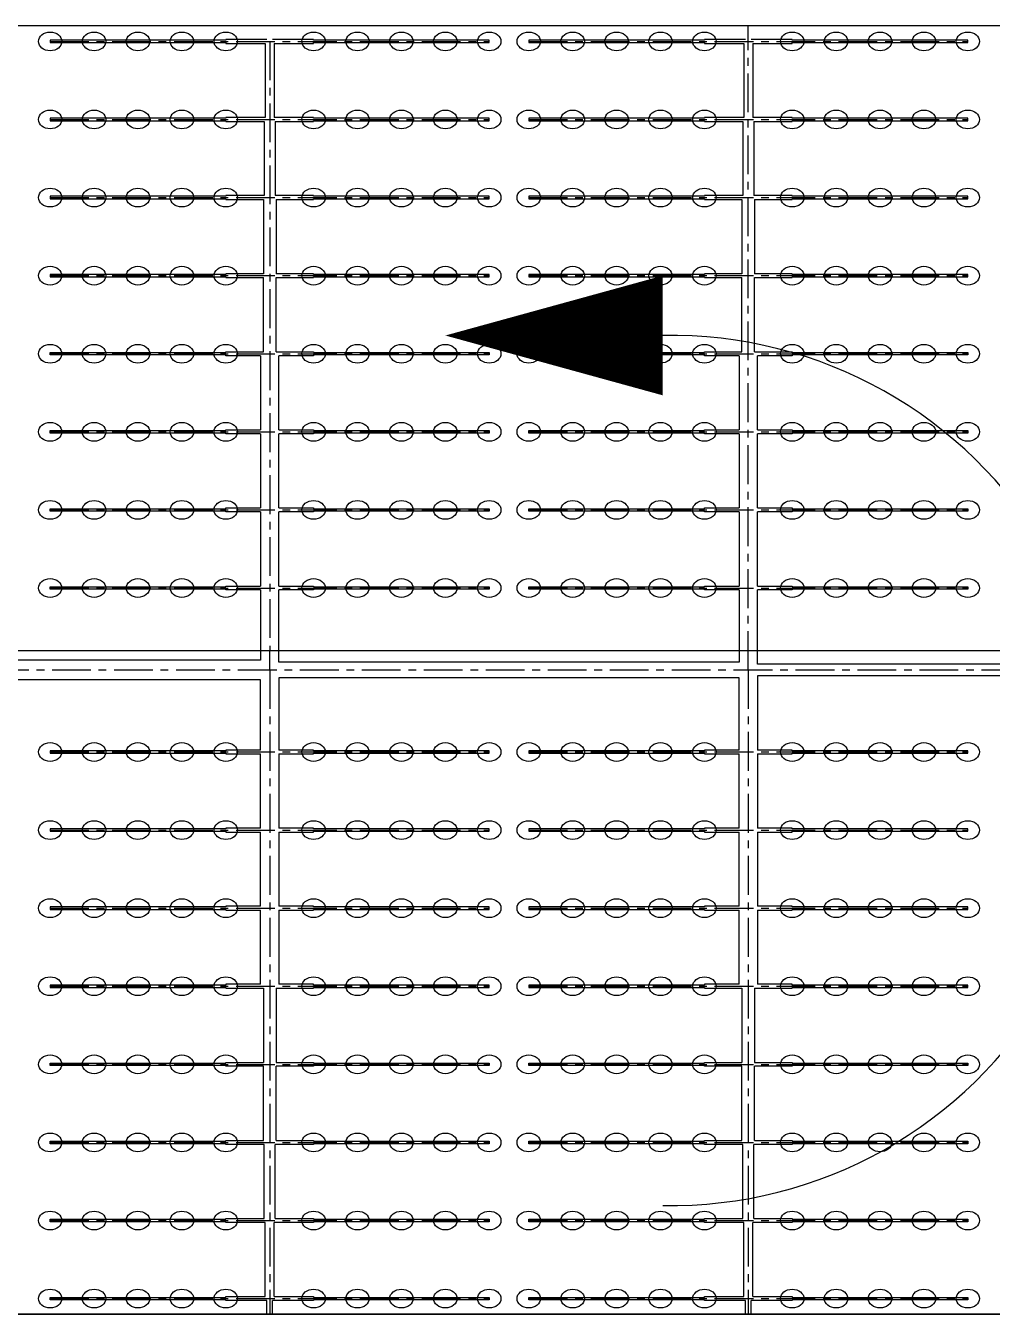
# Model space of a CAD drawing. Header units: millimetres. Extents: x 738100 to 1284508, y 138373 to 260796.
# Drawn here: x 831976 to 839900, y 175808 to 186368 of the extents above; entities that cross this region are included whole.
import ezdxf

# ---------------------------------------------------------------- set-up
doc = ezdxf.new("R2010")
doc.units = ezdxf.units.MM
doc.linetypes.add('CENTER', pattern=[50.8, 31.75, -6.35, 6.35, -6.35])
doc.layers.add('轴线', color=6, linetype='CENTER')

msp = doc.modelspace()

# ---------------------------------------------------------------- linework, layer by layer
at = {"lineweight": -3, "ltscale": 100}
for p, q in [((843900.494, 186367.633), (779900.494, 186367.633)), ((779900.494, 181247.633), (843900.494, 181247.633)), ((779900.494, 175809.486), (843900.494, 175809.486)), ((843900.494, 175807.633), (779900.494, 175807.633))]:
    msp.add_line(p, q, dxfattribs=at)
at = {"ltscale": 10}
for p, q in [((832176.494, 186249.873), (832176.494, 186229.393)), ((833616.494, 186249.873), (832176.494, 186249.873)), ((832176.494, 186229.393), (833616.494, 186229.393)), ((833952.494, 186255.633), (833616.494, 186255.633)), ((833616.494, 186255.633), (833616.494, 186249.873)), ((833616.494, 186229.393), (833616.494, 186223.633)), ((833616.494, 186223.633), (833940.494, 186223.633)), ((833940.494, 186223.633), (833940.494, 185615.633)), ((834336.494, 186255.633), (834000.494, 186255.633)), ((834012.494, 186223.633), (834336.494, 186223.633)), ((834012.494, 186223.633), (834012.494, 185615.633)), ((834336.494, 186249.873), (834336.494, 186255.633)), ((835776.494, 186249.873), (834336.494, 186249.873)), ((834336.494, 186223.633), (834336.494, 186229.393)), ((834336.494, 186229.393), (835776.494, 186229.393)), ((835776.494, 186229.393), (835776.494, 186249.873)), ((836100.494, 186249.873), (836100.494, 186229.393)), ((837540.494, 186249.873), (836100.494, 186249.873)), ((836100.494, 186229.393), (837540.494, 186229.393)), ((837876.494, 186255.633), (837540.494, 186255.633)), ((837540.494, 186255.633), (837540.494, 186249.873)), ((837540.494, 186229.393), (837540.494, 186223.633)), ((837540.494, 186223.633), (837864.494, 186223.633)), ((837864.494, 186223.633), (837864.494, 185615.633)), ((838260.494, 186255.633), (837924.494, 186255.633)), ((837936.494, 186223.633), (838260.494, 186223.633)), ((837936.494, 186223.633), (837936.494, 185615.633)), ((838260.494, 186249.873), (838260.494, 186255.633)), ((839700.494, 186249.873), (838260.494, 186249.873)), ((838260.494, 186223.633), (838260.494, 186229.393)), ((838260.494, 186229.393), (839700.494, 186229.393)), ((839700.494, 186229.393), (839700.494, 186249.873)), ((832176.494, 185609.873), (832176.494, 185589.393)), ((833616.494, 185609.873), (832176.494, 185609.873)), ((832176.494, 185589.393), (833616.494, 185589.393)), ((833940.494, 185615.633), (833616.494, 185615.633)), ((833616.494, 185615.633), (833616.494, 185609.873)), ((833616.494, 185589.393), (833616.494, 185583.633)), ((833616.494, 185583.633), (833932.494, 185583.633)), ((833932.494, 185583.633), (833932.494, 184975.633)), ((834336.494, 185615.633), (834012.494, 185615.633)), ((834020.494, 185583.633), (834336.494, 185583.633)), ((834020.494, 185583.633), (834020.494, 184975.633)), ((834336.494, 185609.873), (834336.494, 185615.633)), ((835776.494, 185609.873), (834336.494, 185609.873)), ((834336.494, 185583.633), (834336.494, 185589.393)), ((834336.494, 185589.393), (835776.494, 185589.393)), ((835776.494, 185589.393), (835776.494, 185609.873)), ((836100.494, 185609.873), (836100.494, 185589.393)), ((837540.494, 185609.873), (836100.494, 185609.873)), ((836100.494, 185589.393), (837540.494, 185589.393)), ((837864.494, 185615.633), (837540.494, 185615.633)), ((837540.494, 185615.633), (837540.494, 185609.873)), ((837540.494, 185589.393), (837540.494, 185583.633)), ((837540.494, 185583.633), (837856.494, 185583.633)), ((837856.494, 185583.633), (837856.494, 184975.633)), ((838260.494, 185615.633), (837936.494, 185615.633)), ((837944.494, 185583.633), (838260.494, 185583.633)), ((837944.494, 185583.633), (837944.494, 184975.633)), ((838260.494, 185609.873), (838260.494, 185615.633)), ((839700.494, 185609.873), (838260.494, 185609.873)), ((838260.494, 185583.633), (838260.494, 185589.393)), ((838260.494, 185589.393), (839700.494, 185589.393)), ((839700.494, 185589.393), (839700.494, 185609.873)), ((832176.494, 184969.873), (832176.494, 184949.393)), ((833616.494, 184969.873), (832176.494, 184969.873)), ((832176.494, 184949.393), (833616.494, 184949.393)), ((833932.494, 184975.633), (833616.494, 184975.633)), ((833616.494, 184975.633), (833616.494, 184969.873)), ((833616.494, 184949.393), (833616.494, 184943.633)), ((833616.494, 184943.633), (833924.494, 184943.633)), ((833924.494, 184943.633), (833924.494, 184335.633)), ((834336.494, 184975.633), (834020.494, 184975.633)), ((834028.494, 184943.633), (834336.494, 184943.633)), ((834028.494, 184943.633), (834028.494, 184335.633)), ((834336.494, 184969.873), (834336.494, 184975.633)), ((835776.494, 184969.873), (834336.494, 184969.873)), ((834336.494, 184943.633), (834336.494, 184949.393)), ((834336.494, 184949.393), (835776.494, 184949.393)), ((835776.494, 184949.393), (835776.494, 184969.873)), ((836100.494, 184969.873), (836100.494, 184949.393)), ((837540.494, 184969.873), (836100.494, 184969.873)), ((836100.494, 184949.393), (837540.494, 184949.393)), ((837856.494, 184975.633), (837540.494, 184975.633)), ((837540.494, 184975.633), (837540.494, 184969.873)), ((837540.494, 184949.393), (837540.494, 184943.633)), ((837540.494, 184943.633), (837848.494, 184943.633)), ((837848.494, 184943.633), (837848.494, 184335.633)), ((838260.494, 184975.633), (837944.494, 184975.633)), ((837952.494, 184943.633), (838260.494, 184943.633)), ((837952.494, 184943.633), (837952.494, 184335.633)), ((838260.494, 184969.873), (838260.494, 184975.633)), ((839700.494, 184969.873), (838260.494, 184969.873)), ((838260.494, 184943.633), (838260.494, 184949.393)), ((838260.494, 184949.393), (839700.494, 184949.393)), ((839700.494, 184949.393), (839700.494, 184969.873)), ((832176.494, 184329.873), (832176.494, 184309.393)), ((833616.494, 184329.873), (832176.494, 184329.873)), ((832176.494, 184309.393), (833616.494, 184309.393)), ((833924.494, 184335.633), (833616.494, 184335.633)), ((833616.494, 184335.633), (833616.494, 184329.873)), ((833616.494, 184309.393), (833616.494, 184303.633)), ((833616.494, 184303.633), (833924.494, 184303.633)), ((833924.494, 183695.633), (833924.494, 184303.633)), ((834336.494, 184335.633), (834028.494, 184335.633)), ((834028.494, 184303.633), (834336.494, 184303.633)), ((834028.494, 183695.633), (834028.494, 184303.633)), ((834336.494, 184329.873), (834336.494, 184335.633)), ((835776.494, 184329.873), (834336.494, 184329.873)), ((834336.494, 184303.633), (834336.494, 184309.393)), ((834336.494, 184309.393), (835776.494, 184309.393)), ((835776.494, 184309.393), (835776.494, 184329.873)), ((836100.494, 184329.873), (836100.494, 184309.393)), ((837540.494, 184329.873), (836100.494, 184329.873)), ((836100.494, 184309.393), (837540.494, 184309.393)), ((837848.494, 184335.633), (837540.494, 184335.633)), ((837540.494, 184335.633), (837540.494, 184329.873)), ((837540.494, 184309.393), (837540.494, 184303.633)), ((837540.494, 184303.633), (837848.494, 184303.633)), ((837848.494, 183695.633), (837848.494, 184303.633)), ((838260.494, 184335.633), (837952.494, 184335.633)), ((837952.494, 184303.633), (838260.494, 184303.633)), ((837952.494, 183695.633), (837952.494, 184303.633)), ((838260.494, 184329.873), (838260.494, 184335.633)), ((839700.494, 184329.873), (838260.494, 184329.873)), ((838260.494, 184303.633), (838260.494, 184309.393)), ((838260.494, 184309.393), (839700.494, 184309.393)), ((839700.494, 184309.393), (839700.494, 184329.873)), ((832176.494, 183669.393), (832176.494, 183689.873)), ((832176.494, 183689.873), (833616.494, 183689.873)), ((833616.494, 183669.393), (832176.494, 183669.393)), ((833616.494, 183689.873), (833616.494, 183695.633)), ((833616.494, 183695.633), (833924.494, 183695.633)), ((833616.494, 183663.633), (833616.494, 183669.393)), ((833900.494, 183663.633), (833616.494, 183663.633)), ((833900.494, 183663.633), (833900.494, 183055.633)), ((834028.494, 183695.633), (834336.494, 183695.633)), ((834336.494, 183663.633), (834052.494, 183663.633)), ((834052.494, 183055.633), (834052.494, 183663.633)), ((834336.494, 183695.633), (834336.494, 183689.873)), ((834336.494, 183689.873), (835776.494, 183689.873)), ((835776.494, 183669.393), (834336.494, 183669.393)), ((834336.494, 183669.393), (834336.494, 183663.633)), ((835776.494, 183689.873), (835776.494, 183669.393)), ((836100.494, 183669.393), (836100.494, 183689.873)), ((836100.494, 183689.873), (837540.494, 183689.873)), ((837540.494, 183669.393), (836100.494, 183669.393)), ((837540.494, 183689.873), (837540.494, 183695.633)), ((837540.494, 183695.633), (837848.494, 183695.633)), ((837540.494, 183663.633), (837540.494, 183669.393)), ((837824.494, 183663.633), (837540.494, 183663.633)), ((837824.494, 183663.633), (837824.494, 183055.633)), ((837952.494, 183695.633), (838260.494, 183695.633)), ((838260.494, 183663.633), (837976.494, 183663.633)), ((837976.494, 183055.633), (837976.494, 183663.633)), ((838260.494, 183695.633), (838260.494, 183689.873)), ((838260.494, 183689.873), (839700.494, 183689.873)), ((839700.494, 183669.393), (838260.494, 183669.393)), ((838260.494, 183669.393), (838260.494, 183663.633)), ((839700.494, 183689.873), (839700.494, 183669.393)), ((832176.494, 183029.393), (832176.494, 183049.873)), ((832176.494, 183049.873), (833616.494, 183049.873)), ((833616.494, 183029.393), (832176.494, 183029.393)), ((833616.494, 183049.873), (833616.494, 183055.633)), ((833616.494, 183055.633), (833900.494, 183055.633)), ((833616.494, 183023.633), (833616.494, 183029.393)), ((833900.494, 183023.633), (833616.494, 183023.633)), ((833900.494, 183023.633), (833900.494, 182415.633)), ((834052.494, 183055.633), (834336.494, 183055.633)), ((834336.494, 183023.633), (834052.494, 183023.633)), ((834052.494, 182415.633), (834052.494, 183023.633)), ((834336.494, 183055.633), (834336.494, 183049.873)), ((834336.494, 183049.873), (835776.494, 183049.873)), ((835776.494, 183029.393), (834336.494, 183029.393)), ((834336.494, 183029.393), (834336.494, 183023.633)), ((835776.494, 183049.873), (835776.494, 183029.393)), ((836100.494, 183029.393), (836100.494, 183049.873)), ((836100.494, 183049.873), (837540.494, 183049.873)), ((837540.494, 183029.393), (836100.494, 183029.393)), ((837540.494, 183049.873), (837540.494, 183055.633)), ((837540.494, 183055.633), (837824.494, 183055.633)), ((837540.494, 183023.633), (837540.494, 183029.393)), ((837824.494, 183023.633), (837540.494, 183023.633)), ((837824.494, 183023.633), (837824.494, 182415.633)), ((837976.494, 183055.633), (838260.494, 183055.633)), ((838260.494, 183023.633), (837976.494, 183023.633)), ((837976.494, 182415.633), (837976.494, 183023.633)), ((838260.494, 183055.633), (838260.494, 183049.873)), ((838260.494, 183049.873), (839700.494, 183049.873)), ((839700.494, 183029.393), (838260.494, 183029.393)), ((838260.494, 183029.393), (838260.494, 183023.633)), ((839700.494, 183049.873), (839700.494, 183029.393)), ((832176.494, 182389.393), (832176.494, 182409.873)), ((832176.494, 182409.873), (833616.494, 182409.873)), ((833616.494, 182389.393), (832176.494, 182389.393)), ((833616.494, 182409.873), (833616.494, 182415.633)), ((833616.494, 182415.633), (833900.494, 182415.633)), ((833616.494, 182383.633), (833616.494, 182389.393)), ((833900.494, 182383.633), (833616.494, 182383.633)), ((833900.494, 182383.633), (833900.494, 181775.633)), ((834052.494, 182415.633), (834336.494, 182415.633)), ((834336.494, 182383.633), (834052.494, 182383.633)), ((834052.494, 181775.633), (834052.494, 182383.633)), ((834336.494, 182415.633), (834336.494, 182409.873)), ((834336.494, 182409.873), (835776.494, 182409.873)), ((835776.494, 182389.393), (834336.494, 182389.393)), ((834336.494, 182389.393), (834336.494, 182383.633)), ((835776.494, 182409.873), (835776.494, 182389.393)), ((836100.494, 182389.393), (836100.494, 182409.873)), ((836100.494, 182409.873), (837540.494, 182409.873)), ((837540.494, 182389.393), (836100.494, 182389.393)), ((837540.494, 182409.873), (837540.494, 182415.633)), ((837540.494, 182415.633), (837824.494, 182415.633)), ((837540.494, 182383.633), (837540.494, 182389.393)), ((837824.494, 182383.633), (837540.494, 182383.633)), ((837824.494, 182383.633), (837824.494, 181775.633)), ((837976.494, 182415.633), (838260.494, 182415.633)), ((838260.494, 182383.633), (837976.494, 182383.633)), ((837976.494, 181775.633), (837976.494, 182383.633)), ((838260.494, 182415.633), (838260.494, 182409.873)), ((838260.494, 182409.873), (839700.494, 182409.873)), ((839700.494, 182389.393), (838260.494, 182389.393)), ((838260.494, 182389.393), (838260.494, 182383.633)), ((839700.494, 182409.873), (839700.494, 182389.393)), ((832176.494, 181749.393), (832176.494, 181769.873)), ((832176.494, 181769.873), (833616.494, 181769.873)), ((833616.494, 181749.393), (832176.494, 181749.393)), ((833616.494, 181769.873), (833616.494, 181775.633)), ((833616.494, 181775.633), (833900.494, 181775.633)), ((833616.494, 181743.633), (833616.494, 181749.393)), ((833900.494, 181743.633), (833616.494, 181743.633)), ((833900.494, 181743.633), (833900.494, 181167.633)), ((834052.494, 181775.633), (834336.494, 181775.633)), ((834336.494, 181743.633), (834052.494, 181743.633)), ((834052.494, 181151.633), (834052.494, 181743.633)), ((834336.494, 181775.633), (834336.494, 181769.873)), ((834336.494, 181769.873), (835776.494, 181769.873)), ((835776.494, 181749.393), (834336.494, 181749.393)), ((834336.494, 181749.393), (834336.494, 181743.633)), ((835776.494, 181769.873), (835776.494, 181749.393)), ((836100.494, 181749.393), (836100.494, 181769.873)), ((836100.494, 181769.873), (837540.494, 181769.873)), ((837540.494, 181749.393), (836100.494, 181749.393)), ((837540.494, 181769.873), (837540.494, 181775.633)), ((837540.494, 181775.633), (837824.494, 181775.633)), ((837540.494, 181743.633), (837540.494, 181749.393)), ((837824.494, 181743.633), (837540.494, 181743.633)), ((837824.494, 181743.633), (837824.494, 181151.633)), ((837976.494, 181775.633), (838260.494, 181775.633)), ((838260.494, 181743.633), (837976.494, 181743.633)), ((837976.494, 181135.633), (837976.494, 181743.633)), ((838260.494, 181775.633), (838260.494, 181769.873)), ((838260.494, 181769.873), (839700.494, 181769.873)), ((839700.494, 181749.393), (838260.494, 181749.393)), ((838260.494, 181749.393), (838260.494, 181743.633)), ((839700.494, 181769.873), (839700.494, 181749.393)), ((833900.494, 181247.633), (833900.494, 181167.633)), ((834052.494, 181151.633), (834052.494, 181247.633)), ((837824.494, 181247.633), (837824.494, 181151.633)), ((837976.494, 181135.633), (837976.494, 181247.633)), ((833900.494, 181167.633), (830052.494, 181167.633)), ((837824.494, 181151.633), (834052.494, 181151.633)), ((841824.494, 181135.633), (837976.494, 181135.633)), ((833900.494, 181007.633), (830052.494, 181007.633)), ((833900.494, 180431.633), (833900.494, 181007.633)), ((834052.494, 181023.633), (834052.494, 180431.633)), ((837824.494, 181023.633), (834052.494, 181023.633)), ((837824.494, 180431.633), (837824.494, 181023.633)), ((837976.494, 181039.633), (837976.494, 180431.633)), ((841824.494, 181039.633), (837976.494, 181039.633)), ((832176.494, 180425.873), (832176.494, 180405.393)), ((833616.494, 180425.873), (832176.494, 180425.873)), ((832176.494, 180405.393), (833616.494, 180405.393)), ((833900.494, 180431.633), (833616.494, 180431.633)), ((833616.494, 180431.633), (833616.494, 180425.873)), ((833616.494, 180405.393), (833616.494, 180399.633)), ((833616.494, 180399.633), (833900.494, 180399.633)), ((833900.494, 179791.633), (833900.494, 180399.633)), ((834336.494, 180431.633), (834052.494, 180431.633)), ((834052.494, 180399.633), (834336.494, 180399.633)), ((834052.494, 180399.633), (834052.494, 179791.633)), ((834336.494, 180425.873), (834336.494, 180431.633)), ((835776.494, 180425.873), (834336.494, 180425.873)), ((834336.494, 180399.633), (834336.494, 180405.393)), ((834336.494, 180405.393), (835776.494, 180405.393)), ((835776.494, 180405.393), (835776.494, 180425.873)), ((836100.494, 180425.873), (836100.494, 180405.393)), ((837540.494, 180425.873), (836100.494, 180425.873)), ((836100.494, 180405.393), (837540.494, 180405.393)), ((837824.494, 180431.633), (837540.494, 180431.633)), ((837540.494, 180431.633), (837540.494, 180425.873)), ((837540.494, 180405.393), (837540.494, 180399.633)), ((837540.494, 180399.633), (837824.494, 180399.633)), ((837824.494, 179791.633), (837824.494, 180399.633)), ((838260.494, 180431.633), (837976.494, 180431.633)), ((837976.494, 180399.633), (838260.494, 180399.633)), ((837976.494, 180399.633), (837976.494, 179791.633)), ((838260.494, 180425.873), (838260.494, 180431.633)), ((839700.494, 180425.873), (838260.494, 180425.873)), ((838260.494, 180399.633), (838260.494, 180405.393)), ((838260.494, 180405.393), (839700.494, 180405.393)), ((839700.494, 180405.393), (839700.494, 180425.873)), ((832176.494, 179785.873), (832176.494, 179765.393)), ((833616.494, 179785.873), (832176.494, 179785.873)), ((832176.494, 179765.393), (833616.494, 179765.393)), ((833900.494, 179791.633), (833616.494, 179791.633)), ((833616.494, 179791.633), (833616.494, 179785.873)), ((833616.494, 179765.393), (833616.494, 179759.633)), ((833616.494, 179759.633), (833900.494, 179759.633)), ((833900.494, 179151.633), (833900.494, 179759.633)), ((834336.494, 179791.633), (834052.494, 179791.633)), ((834052.494, 179759.633), (834336.494, 179759.633)), ((834052.494, 179759.633), (834052.494, 179151.633)), ((834336.494, 179785.873), (834336.494, 179791.633)), ((835776.494, 179785.873), (834336.494, 179785.873)), ((834336.494, 179759.633), (834336.494, 179765.393)), ((834336.494, 179765.393), (835776.494, 179765.393)), ((835776.494, 179765.393), (835776.494, 179785.873)), ((836100.494, 179785.873), (836100.494, 179765.393)), ((837540.494, 179785.873), (836100.494, 179785.873)), ((836100.494, 179765.393), (837540.494, 179765.393)), ((837824.494, 179791.633), (837540.494, 179791.633)), ((837540.494, 179791.633), (837540.494, 179785.873)), ((837540.494, 179765.393), (837540.494, 179759.633)), ((837540.494, 179759.633), (837824.494, 179759.633)), ((837824.494, 179151.633), (837824.494, 179759.633)), ((838260.494, 179791.633), (837976.494, 179791.633)), ((837976.494, 179759.633), (838260.494, 179759.633)), ((837976.494, 179759.633), (837976.494, 179151.633)), ((838260.494, 179785.873), (838260.494, 179791.633)), ((839700.494, 179785.873), (838260.494, 179785.873)), ((838260.494, 179759.633), (838260.494, 179765.393)), ((838260.494, 179765.393), (839700.494, 179765.393)), ((839700.494, 179765.393), (839700.494, 179785.873)), ((832176.494, 179145.873), (832176.494, 179125.393)), ((833616.494, 179145.873), (832176.494, 179145.873)), ((832176.494, 179125.393), (833616.494, 179125.393)), ((833900.494, 179151.633), (833616.494, 179151.633)), ((833616.494, 179151.633), (833616.494, 179145.873)), ((833616.494, 179125.393), (833616.494, 179119.633)), ((833616.494, 179119.633), (833900.494, 179119.633)), ((833900.494, 178511.633), (833900.494, 179119.633)), ((834336.494, 179151.633), (834052.494, 179151.633)), ((834052.494, 179119.633), (834336.494, 179119.633)), ((834052.494, 179119.633), (834052.494, 178511.633)), ((834336.494, 179145.873), (834336.494, 179151.633)), ((835776.494, 179145.873), (834336.494, 179145.873)), ((834336.494, 179119.633), (834336.494, 179125.393)), ((834336.494, 179125.393), (835776.494, 179125.393)), ((835776.494, 179125.393), (835776.494, 179145.873)), ((836100.494, 179145.873), (836100.494, 179125.393)), ((837540.494, 179145.873), (836100.494, 179145.873)), ((836100.494, 179125.393), (837540.494, 179125.393)), ((837824.494, 179151.633), (837540.494, 179151.633)), ((837540.494, 179151.633), (837540.494, 179145.873)), ((837540.494, 179125.393), (837540.494, 179119.633)), ((837540.494, 179119.633), (837824.494, 179119.633)), ((837824.494, 178511.633), (837824.494, 179119.633)), ((838260.494, 179151.633), (837976.494, 179151.633)), ((837976.494, 179119.633), (838260.494, 179119.633)), ((837976.494, 179119.633), (837976.494, 178511.633)), ((838260.494, 179145.873), (838260.494, 179151.633)), ((839700.494, 179145.873), (838260.494, 179145.873)), ((838260.494, 179119.633), (838260.494, 179125.393)), ((838260.494, 179125.393), (839700.494, 179125.393)), ((839700.494, 179125.393), (839700.494, 179145.873)), ((832176.494, 178505.873), (832176.494, 178485.393)), ((833616.494, 178505.873), (832176.494, 178505.873)), ((832176.494, 178485.393), (833616.494, 178485.393)), ((833900.494, 178511.633), (833616.494, 178511.633)), ((833616.494, 178511.633), (833616.494, 178505.873)), ((833616.494, 178485.393), (833616.494, 178479.633)), ((833616.494, 178479.633), (833924.494, 178479.633)), ((833924.494, 178479.633), (833924.494, 177871.633)), ((834028.494, 178479.633), (834336.494, 178479.633)), ((834028.494, 178479.633), (834028.494, 177871.633)), ((834336.494, 178511.633), (834052.494, 178511.633)), ((834336.494, 178505.873), (834336.494, 178511.633)), ((835776.494, 178505.873), (834336.494, 178505.873)), ((834336.494, 178479.633), (834336.494, 178485.393)), ((834336.494, 178485.393), (835776.494, 178485.393)), ((835776.494, 178485.393), (835776.494, 178505.873)), ((836100.494, 178505.873), (836100.494, 178485.393)), ((837540.494, 178505.873), (836100.494, 178505.873)), ((836100.494, 178485.393), (837540.494, 178485.393)), ((837824.494, 178511.633), (837540.494, 178511.633)), ((837540.494, 178511.633), (837540.494, 178505.873)), ((837540.494, 178485.393), (837540.494, 178479.633)), ((837540.494, 178479.633), (837848.494, 178479.633)), ((837848.494, 178479.633), (837848.494, 177871.633)), ((837952.494, 178479.633), (838260.494, 178479.633)), ((837952.494, 178479.633), (837952.494, 177871.633)), ((838260.494, 178511.633), (837976.494, 178511.633)), ((838260.494, 178505.873), (838260.494, 178511.633)), ((839700.494, 178505.873), (838260.494, 178505.873)), ((838260.494, 178479.633), (838260.494, 178485.393)), ((838260.494, 178485.393), (839700.494, 178485.393)), ((839700.494, 178485.393), (839700.494, 178505.873)), ((832176.494, 177845.393), (832176.494, 177865.873)), ((832176.494, 177865.873), (833616.494, 177865.873)), ((833616.494, 177845.393), (832176.494, 177845.393)), ((833616.494, 177865.873), (833616.494, 177871.633)), ((833616.494, 177871.633), (833924.494, 177871.633)), ((833616.494, 177839.633), (833616.494, 177845.393)), ((833924.494, 177839.633), (833616.494, 177839.633)), ((833924.494, 177231.633), (833924.494, 177839.633)), ((834028.494, 177871.633), (834336.494, 177871.633)), ((834336.494, 177839.633), (834028.494, 177839.633)), ((834028.494, 177231.633), (834028.494, 177839.633)), ((834336.494, 177871.633), (834336.494, 177865.873)), ((834336.494, 177865.873), (835776.494, 177865.873)), ((835776.494, 177845.393), (834336.494, 177845.393)), ((834336.494, 177845.393), (834336.494, 177839.633)), ((835776.494, 177865.873), (835776.494, 177845.393)), ((836100.494, 177845.393), (836100.494, 177865.873)), ((836100.494, 177865.873), (837540.494, 177865.873)), ((837540.494, 177845.393), (836100.494, 177845.393)), ((837540.494, 177865.873), (837540.494, 177871.633)), ((837540.494, 177871.633), (837848.494, 177871.633)), ((837540.494, 177839.633), (837540.494, 177845.393)), ((837848.494, 177839.633), (837540.494, 177839.633)), ((837848.494, 177231.633), (837848.494, 177839.633)), ((837952.494, 177871.633), (838260.494, 177871.633)), ((838260.494, 177839.633), (837952.494, 177839.633)), ((837952.494, 177231.633), (837952.494, 177839.633)), ((838260.494, 177871.633), (838260.494, 177865.873)), ((838260.494, 177865.873), (839700.494, 177865.873)), ((839700.494, 177845.393), (838260.494, 177845.393)), ((838260.494, 177845.393), (838260.494, 177839.633)), ((839700.494, 177865.873), (839700.494, 177845.393)), ((832176.494, 177205.393), (832176.494, 177225.873)), ((832176.494, 177225.873), (833616.494, 177225.873)), ((833616.494, 177205.393), (832176.494, 177205.393)), ((833616.494, 177225.873), (833616.494, 177231.633)), ((833616.494, 177231.633), (833924.494, 177231.633)), ((833616.494, 177199.633), (833616.494, 177205.393)), ((833932.494, 177199.633), (833616.494, 177199.633)), ((833932.494, 176591.633), (833932.494, 177199.633)), ((834336.494, 177199.633), (834020.494, 177199.633)), ((834020.494, 176591.633), (834020.494, 177199.633)), ((834028.494, 177231.633), (834336.494, 177231.633)), ((834336.494, 177231.633), (834336.494, 177225.873)), ((834336.494, 177225.873), (835776.494, 177225.873)), ((835776.494, 177205.393), (834336.494, 177205.393)), ((834336.494, 177205.393), (834336.494, 177199.633)), ((835776.494, 177225.873), (835776.494, 177205.393)), ((836100.494, 177205.393), (836100.494, 177225.873)), ((836100.494, 177225.873), (837540.494, 177225.873)), ((837540.494, 177205.393), (836100.494, 177205.393)), ((837540.494, 177225.873), (837540.494, 177231.633)), ((837540.494, 177231.633), (837848.494, 177231.633)), ((837540.494, 177199.633), (837540.494, 177205.393)), ((837856.494, 177199.633), (837540.494, 177199.633)), ((837856.494, 176591.633), (837856.494, 177199.633)), ((838260.494, 177199.633), (837944.494, 177199.633)), ((837944.494, 176591.633), (837944.494, 177199.633)), ((837952.494, 177231.633), (838260.494, 177231.633)), ((838260.494, 177231.633), (838260.494, 177225.873)), ((838260.494, 177225.873), (839700.494, 177225.873)), ((839700.494, 177205.393), (838260.494, 177205.393)), ((838260.494, 177205.393), (838260.494, 177199.633)), ((839700.494, 177225.873), (839700.494, 177205.393)), ((832176.494, 176565.393), (832176.494, 176585.873)), ((832176.494, 176585.873), (833616.494, 176585.873)), ((833616.494, 176565.393), (832176.494, 176565.393)), ((833616.494, 176585.873), (833616.494, 176591.633)), ((833616.494, 176591.633), (833932.494, 176591.633)), ((833616.494, 176559.633), (833616.494, 176565.393)), ((834020.494, 176591.633), (834336.494, 176591.633)), ((834336.494, 176591.633), (834336.494, 176585.873)), ((834336.494, 176585.873), (835776.494, 176585.873)), ((835776.494, 176565.393), (834336.494, 176565.393)), ((834336.494, 176565.393), (834336.494, 176559.633)), ((835776.494, 176585.873), (835776.494, 176565.393)), ((836100.494, 176565.393), (836100.494, 176585.873)), ((836100.494, 176585.873), (837540.494, 176585.873)), ((837540.494, 176565.393), (836100.494, 176565.393)), ((837540.494, 176585.873), (837540.494, 176591.633)), ((837540.494, 176591.633), (837856.494, 176591.633)), ((837540.494, 176559.633), (837540.494, 176565.393)), ((837944.494, 176591.633), (838260.494, 176591.633)), ((838260.494, 176591.633), (838260.494, 176585.873)), ((838260.494, 176585.873), (839700.494, 176585.873)), ((839700.494, 176565.393), (838260.494, 176565.393)), ((838260.494, 176565.393), (838260.494, 176559.633)), ((839700.494, 176585.873), (839700.494, 176565.393)), ((833940.494, 176559.633), (833616.494, 176559.633)), ((833940.494, 175951.633), (833940.494, 176559.633)), ((834336.494, 176559.633), (834012.494, 176559.633)), ((834012.494, 175951.633), (834012.494, 176559.633)), ((837864.494, 176559.633), (837540.494, 176559.633)), ((837864.494, 175951.633), (837864.494, 176559.633)), ((838260.494, 176559.633), (837936.494, 176559.633)), ((837936.494, 175951.633), (837936.494, 176559.633)), ((832176.494, 175925.393), (832176.494, 175945.873)), ((832176.494, 175945.873), (833616.494, 175945.873)), ((833616.494, 175945.873), (833616.494, 175951.633)), ((833616.494, 175951.633), (833940.494, 175951.633)), ((834012.494, 175951.633), (834336.494, 175951.633)), ((834336.494, 175951.633), (834336.494, 175945.873)), ((834336.494, 175945.873), (835776.494, 175945.873)), ((835776.494, 175945.873), (835776.494, 175925.393)), ((836100.494, 175925.393), (836100.494, 175945.873)), ((836100.494, 175945.873), (837540.494, 175945.873)), ((837540.494, 175945.873), (837540.494, 175951.633)), ((837540.494, 175951.633), (837864.494, 175951.633)), ((837936.494, 175951.633), (838260.494, 175951.633)), ((838260.494, 175951.633), (838260.494, 175945.873)), ((838260.494, 175945.873), (839700.494, 175945.873)), ((839700.494, 175945.873), (839700.494, 175925.393)), ((833616.494, 175925.393), (832176.494, 175925.393)), ((833616.494, 175919.633), (833616.494, 175925.393)), ((833952.494, 175919.633), (833616.494, 175919.633)), ((833952.494, 175807.633), (833952.494, 175919.633)), ((834000.494, 175807.633), (834000.494, 175919.633)), ((834336.494, 175919.633), (834000.494, 175919.633)), ((835776.494, 175925.393), (834336.494, 175925.393)), ((834336.494, 175925.393), (834336.494, 175919.633)), ((837540.494, 175925.393), (836100.494, 175925.393)), ((837540.494, 175919.633), (837540.494, 175925.393)), ((837876.494, 175919.633), (837540.494, 175919.633)), ((837876.494, 175807.633), (837876.494, 175919.633)), ((837924.494, 175807.633), (837924.494, 175919.633)), ((838260.494, 175919.633), (837924.494, 175919.633)), ((839700.494, 175925.393), (838260.494, 175925.393)), ((838260.494, 175925.393), (838260.494, 175919.633))]:
    msp.add_line(p, q, dxfattribs=at)
at = {"color": 7, "lineweight": -3}
msp.add_lwpolyline([(837199.683, 183829.083, 981.097, 0, 0), (835416.494, 183829.083, 0, 0, 0)], format="xyseb", dxfattribs=at)
msp.add_arc((837269.455, 180264.247), 3565.52, 268.8787302, 91.1212698, dxfattribs=at)
at = {"ltscale": 10}
for centre in [(832176.494, 186239.633), (832536.494, 186239.633), (832896.494, 186239.633), (833256.494, 186239.633), (833616.494, 186239.633), (834336.494, 186239.633), (834696.494, 186239.633), (835056.494, 186239.633), (835416.494, 186239.633), (835776.494, 186239.633), (836100.494, 186239.633), (836460.494, 186239.633), (836820.494, 186239.633), (837180.494, 186239.633), (837540.494, 186239.633), (838260.494, 186239.633), (838620.494, 186239.633), (838980.494, 186239.633), (839340.494, 186239.633), (839700.494, 186239.633), (832176.494, 185599.633), (832536.494, 185599.633), (832896.494, 185599.633), (833256.494, 185599.633), (833616.494, 185599.633), (834336.494, 185599.633), (834696.494, 185599.633), (835056.494, 185599.633), (835416.494, 185599.633), (835776.494, 185599.633), (836100.494, 185599.633), (836460.494, 185599.633), (836820.494, 185599.633), (837180.494, 185599.633), (837540.494, 185599.633), (838260.494, 185599.633), (838620.494, 185599.633), (838980.494, 185599.633), (839340.494, 185599.633), (839700.494, 185599.633), (832176.494, 184959.633), (832536.494, 184959.633), (832896.494, 184959.633), (833256.494, 184959.633), (833616.494, 184959.633), (834336.494, 184959.633), (834696.494, 184959.633), (835056.494, 184959.633), (835416.494, 184959.633), (835776.494, 184959.633), (836100.494, 184959.633), (836460.494, 184959.633), (836820.494, 184959.633), (837180.494, 184959.633), (837540.494, 184959.633), (838260.494, 184959.633), (838620.494, 184959.633), (838980.494, 184959.633), (839340.494, 184959.633), (839700.494, 184959.633), (832176.494, 184319.633), (832536.494, 184319.633), (832896.494, 184319.633), (833256.494, 184319.633), (833616.494, 184319.633), (834336.494, 184319.633), (834696.494, 184319.633), (835056.494, 184319.633), (835416.494, 184319.633), (835776.494, 184319.633), (836100.494, 184319.633), (836460.494, 184319.633), (836820.494, 184319.633), (837180.494, 184319.633), (837540.494, 184319.633), (838260.494, 184319.633), (838620.494, 184319.633), (838980.494, 184319.633), (839340.494, 184319.633), (839700.494, 184319.633), (832176.494, 183679.633), (832536.494, 183679.633), (832896.494, 183679.633), (833256.494, 183679.633), (833616.494, 183679.633), (834336.494, 183679.633), (834696.494, 183679.633), (835056.494, 183679.633), (835416.494, 183679.633), (835776.494, 183679.633), (836100.494, 183679.633), (836460.494, 183679.633), (836820.494, 183679.633), (837180.494, 183679.633), (837540.494, 183679.633), (838260.494, 183679.633), (838620.494, 183679.633), (838980.494, 183679.633), (839340.494, 183679.633), (839700.494, 183679.633), (832176.494, 183039.633), (832536.494, 183039.633), (832896.494, 183039.633), (833256.494, 183039.633), (833616.494, 183039.633), (834336.494, 183039.633), (834696.494, 183039.633), (835056.494, 183039.633), (835416.494, 183039.633), (835776.494, 183039.633), (836100.494, 183039.633), (836460.494, 183039.633), (836820.494, 183039.633), (837180.494, 183039.633), (837540.494, 183039.633), (838260.494, 183039.633), (838620.494, 183039.633), (838980.494, 183039.633), (839340.494, 183039.633), (839700.494, 183039.633), (832176.494, 182399.633), (832536.494, 182399.633), (832896.494, 182399.633), (833256.494, 182399.633), (833616.494, 182399.633), (834336.494, 182399.633), (834696.494, 182399.633), (835056.494, 182399.633), (835416.494, 182399.633), (835776.494, 182399.633), (836100.494, 182399.633), (836460.494, 182399.633), (836820.494, 182399.633), (837180.494, 182399.633), (837540.494, 182399.633), (838260.494, 182399.633), (838620.494, 182399.633), (838980.494, 182399.633), (839340.494, 182399.633), (839700.494, 182399.633), (832176.494, 181759.633), (832536.494, 181759.633), (832896.494, 181759.633), (833256.494, 181759.633), (833616.494, 181759.633), (834336.494, 181759.633), (834696.494, 181759.633), (835056.494, 181759.633), (835416.494, 181759.633), (835776.494, 181759.633), (836100.494, 181759.633), (836460.494, 181759.633), (836820.494, 181759.633), (837180.494, 181759.633), (837540.494, 181759.633), (838260.494, 181759.633), (838620.494, 181759.633), (838980.494, 181759.633), (839340.494, 181759.633), (839700.494, 181759.633), (832176.494, 180415.633), (832536.494, 180415.633), (832896.494, 180415.633), (833256.494, 180415.633), (833616.494, 180415.633), (834336.494, 180415.633), (834696.494, 180415.633), (835056.494, 180415.633), (835416.494, 180415.633), (835776.494, 180415.633), (836100.494, 180415.633), (836460.494, 180415.633), (836820.494, 180415.633), (837180.494, 180415.633), (837540.494, 180415.633), (838260.494, 180415.633), (838620.494, 180415.633), (838980.494, 180415.633), (839340.494, 180415.633), (839700.494, 180415.633), (832176.494, 179775.633), (832536.494, 179775.633), (832896.494, 179775.633), (833256.494, 179775.633), (833616.494, 179775.633), (834336.494, 179775.633), (834696.494, 179775.633), (835056.494, 179775.633), (835416.494, 179775.633), (835776.494, 179775.633), (836100.494, 179775.633), (836460.494, 179775.633), (836820.494, 179775.633), (837180.494, 179775.633), (837540.494, 179775.633), (838260.494, 179775.633), (838620.494, 179775.633), (838980.494, 179775.633), (839340.494, 179775.633), (839700.494, 179775.633), (832176.494, 179135.633), (832536.494, 179135.633), (832896.494, 179135.633), (833256.494, 179135.633), (833616.494, 179135.633), (834336.494, 179135.633), (834696.494, 179135.633), (835056.494, 179135.633), (835416.494, 179135.633), (835776.494, 179135.633), (836100.494, 179135.633), (836460.494, 179135.633), (836820.494, 179135.633), (837180.494, 179135.633), (837540.494, 179135.633), (838260.494, 179135.633), (838620.494, 179135.633), (838980.494, 179135.633), (839340.494, 179135.633), (839700.494, 179135.633), (832176.494, 178495.633), (832536.494, 178495.633), (832896.494, 178495.633), (833256.494, 178495.633), (833616.494, 178495.633), (834336.494, 178495.633), (834696.494, 178495.633), (835056.494, 178495.633), (835416.494, 178495.633), (835776.494, 178495.633), (836100.494, 178495.633), (836460.494, 178495.633), (836820.494, 178495.633), (837180.494, 178495.633), (837540.494, 178495.633), (838260.494, 178495.633), (838620.494, 178495.633), (838980.494, 178495.633), (839340.494, 178495.633), (839700.494, 178495.633), (832176.494, 177855.633), (832536.494, 177855.633), (832896.494, 177855.633), (833256.494, 177855.633), (833616.494, 177855.633), (834336.494, 177855.633), (834696.494, 177855.633), (835056.494, 177855.633), (835416.494, 177855.633), (835776.494, 177855.633), (836100.494, 177855.633), (836460.494, 177855.633), (836820.494, 177855.633), (837180.494, 177855.633), (837540.494, 177855.633), (838260.494, 177855.633), (838620.494, 177855.633), (838980.494, 177855.633), (839340.494, 177855.633), (839700.494, 177855.633), (832176.494, 177215.633), (832536.494, 177215.633), (832896.494, 177215.633), (833256.494, 177215.633), (833616.494, 177215.633), (834336.494, 177215.633), (834696.494, 177215.633), (835056.494, 177215.633), (835416.494, 177215.633), (835776.494, 177215.633), (836100.494, 177215.633), (836460.494, 177215.633), (836820.494, 177215.633), (837180.494, 177215.633), (837540.494, 177215.633), (838260.494, 177215.633), (838620.494, 177215.633), (838980.494, 177215.633), (839340.494, 177215.633), (839700.494, 177215.633), (832176.494, 176575.633), (832536.494, 176575.633), (832896.494, 176575.633), (833256.494, 176575.633), (833616.494, 176575.633), (834336.494, 176575.633), (834696.494, 176575.633), (835056.494, 176575.633), (835416.494, 176575.633), (835776.494, 176575.633), (836100.494, 176575.633), (836460.494, 176575.633), (836820.494, 176575.633), (837180.494, 176575.633), (837540.494, 176575.633), (838260.494, 176575.633), (838620.494, 176575.633), (838980.494, 176575.633), (839340.494, 176575.633), (839700.494, 176575.633), (832176.494, 175935.633), (832536.494, 175935.633), (832896.494, 175935.633), (833256.494, 175935.633), (833616.494, 175935.633), (834336.494, 175935.633), (834696.494, 175935.633), (835056.494, 175935.633), (835416.494, 175935.633), (835776.494, 175935.633), (836100.494, 175935.633), (836460.494, 175935.633), (836820.494, 175935.633), (837180.494, 175935.633), (837540.494, 175935.633), (838260.494, 175935.633), (838620.494, 175935.633), (838980.494, 175935.633), (839340.494, 175935.633), (839700.494, 175935.633)]:
    msp.add_ellipse(centre, major_axis=(-96, 0), ratio=0.8, start_param=3.141592654, end_param=9.424777961, dxfattribs=at)
at = {"layer": '轴线', "ltscale": 10}
for p, q in [((837900.494, 181087.633), (837900.494, 186367.633)), ((832176.494, 186239.633), (835776.494, 186239.633)), ((832176.494, 186239.633), (835776.494, 186239.633)), ((833976.494, 186239.633), (833976.494, 181247.633)), ((836100.494, 186239.633), (839700.494, 186239.633)), ((836100.494, 186239.633), (839700.494, 186239.633)), ((832176.494, 185599.633), (835776.494, 185599.633)), ((832176.494, 185599.633), (835776.494, 185599.633)), ((836100.494, 185599.633), (839700.494, 185599.633)), ((836100.494, 185599.633), (839700.494, 185599.633)), ((832176.494, 184959.633), (835776.494, 184959.633)), ((832176.494, 184959.633), (835776.494, 184959.633)), ((836100.494, 184959.633), (839700.494, 184959.633)), ((836100.494, 184959.633), (839700.494, 184959.633)), ((832176.494, 184319.633), (835776.494, 184319.633)), ((832176.494, 184319.633), (835776.494, 184319.633)), ((836100.494, 184319.633), (839700.494, 184319.633)), ((836100.494, 184319.633), (839700.494, 184319.633)), ((832176.494, 183679.633), (835776.494, 183679.633)), ((832176.494, 183679.633), (835776.494, 183679.633)), ((836100.494, 183679.633), (839700.494, 183679.633)), ((836100.494, 183679.633), (839700.494, 183679.633)), ((832176.494, 183039.633), (835776.494, 183039.633)), ((832176.494, 183039.633), (835776.494, 183039.633)), ((836100.494, 183039.633), (839700.494, 183039.633)), ((836100.494, 183039.633), (839700.494, 183039.633)), ((832176.494, 182399.633), (835776.494, 182399.633)), ((832176.494, 182399.633), (835776.494, 182399.633)), ((836100.494, 182399.633), (839700.494, 182399.633)), ((836100.494, 182399.633), (839700.494, 182399.633)), ((832176.494, 181759.633), (835776.494, 181759.633)), ((836100.494, 181759.633), (839700.494, 181759.633)), ((833976.494, 181087.633), (833976.494, 181247.633)), ((837900.494, 181087.633), (837900.494, 181247.633)), ((781900.494, 181087.633), (841900.494, 181087.633)), ((833976.494, 181087.633), (833976.494, 175807.633)), ((837900.494, 181087.633), (837900.494, 175807.633)), ((832176.494, 180415.633), (835776.494, 180415.633)), ((836100.494, 180415.633), (839700.494, 180415.633)), ((832176.494, 179775.633), (835776.494, 179775.633)), ((832176.494, 179775.633), (835776.494, 179775.633)), ((836100.494, 179775.633), (839700.494, 179775.633)), ((836100.494, 179775.633), (839700.494, 179775.633)), ((832176.494, 179135.633), (835776.494, 179135.633)), ((832176.494, 179135.633), (835776.494, 179135.633)), ((836100.494, 179135.633), (839700.494, 179135.633)), ((836100.494, 179135.633), (839700.494, 179135.633)), ((832176.494, 178495.633), (835776.494, 178495.633)), ((832176.494, 178495.633), (835776.494, 178495.633)), ((836100.494, 178495.633), (839700.494, 178495.633)), ((836100.494, 178495.633), (839700.494, 178495.633)), ((832176.494, 177855.633), (835776.494, 177855.633)), ((832176.494, 177855.633), (835776.494, 177855.633)), ((836100.494, 177855.633), (839700.494, 177855.633)), ((836100.494, 177855.633), (839700.494, 177855.633)), ((832176.494, 177215.633), (835776.494, 177215.633)), ((832176.494, 177215.633), (835776.494, 177215.633)), ((836100.494, 177215.633), (839700.494, 177215.633)), ((836100.494, 177215.633), (839700.494, 177215.633)), ((832176.494, 176575.633), (835776.494, 176575.633)), ((832176.494, 176575.633), (835776.494, 176575.633)), ((836100.494, 176575.633), (839700.494, 176575.633)), ((836100.494, 176575.633), (839700.494, 176575.633)), ((832176.494, 175935.633), (835776.494, 175935.633)), ((832176.494, 175935.633), (835776.494, 175935.633)), ((836100.494, 175935.633), (839700.494, 175935.633)), ((836100.494, 175935.633), (839700.494, 175935.633))]:
    msp.add_line(p, q, dxfattribs=at)

doc.saveas('drawing.dxf')
